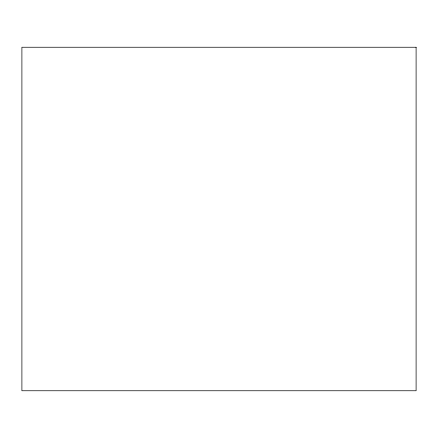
<?xml version="1.0" encoding="UTF-8"?>
<svg xmlns="http://www.w3.org/2000/svg" width="438" height="438" viewBox="0 0 438 438"><rect width="100%" height="100%" fill="white"/><g stroke="black" fill="none" stroke-linecap="round" stroke-linejoin="round"><path stroke-width="0.66" d="M416.1 47.244L21.9 47.244L21.9 390.756L416.1 390.756L416.1 47.244"/></g></svg>
